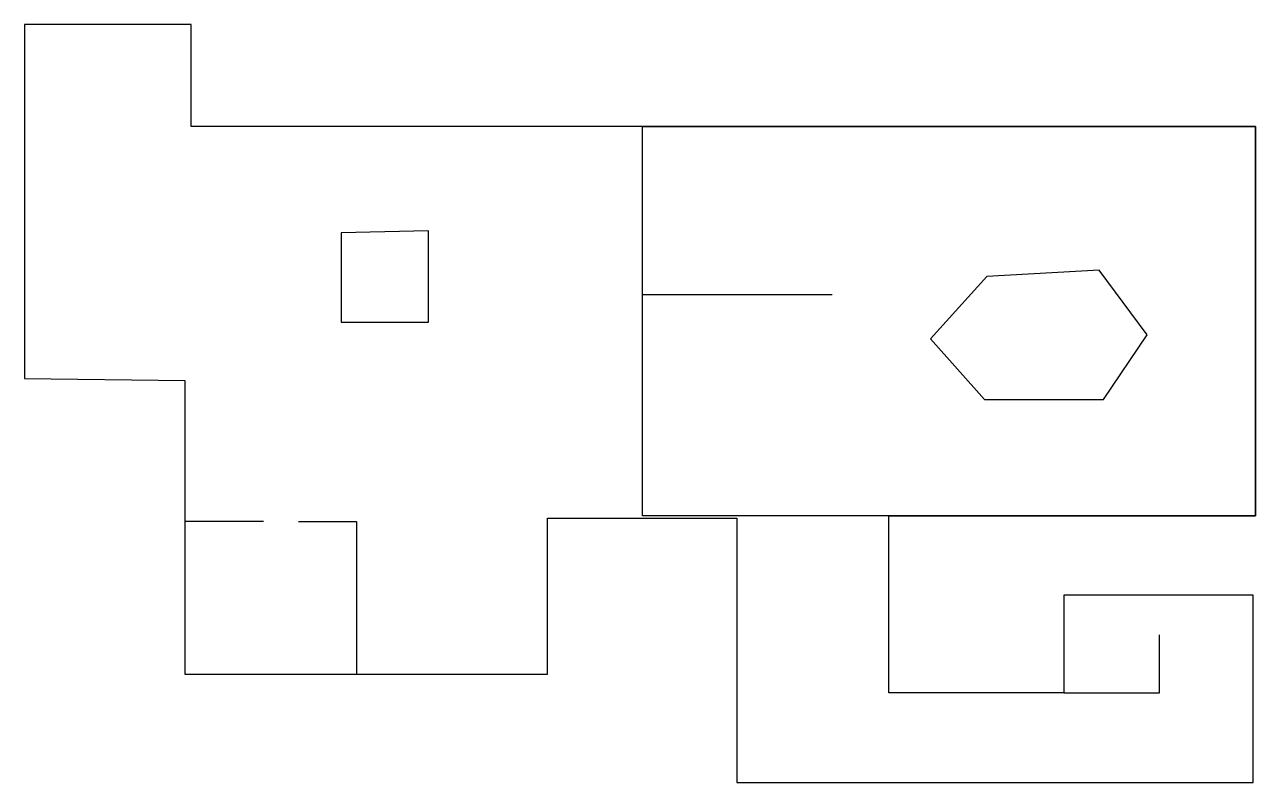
# Model space of a CAD drawing. Header units: millimetres. Extents: x 10 to 345, y 27 to 233.
import ezdxf

# ---------------------------------------------------------------- set-up
doc = ezdxf.new("R2010")
doc.units = ezdxf.units.MM
for name, color, linetype in [('CapaContorn', 7, 'Continuous'), ('CapaHabitacions', 7, 'Continuous'), ('CapaObstacles', 7, 'Continuous'), ('CapaParets', 7, 'Continuous')]:
    doc.layers.add(name, color=color, linetype=linetype)

# ---------------------------------------------------------------- blocks, each defined once
blk = doc.blocks.new('salon')
at = {"layer": 'CapaHabitacions', "color": 1}
blk.add_lwpolyline([(178.51, 205.4), (345.4, 205.4), (345.4, 99.38), (178.51, 99.38)], close=True, dxfattribs=at)

msp = doc.modelspace()

# ---------------------------------------------------------------- linework, layer by layer
at = {"layer": 'CapaContorn'}
msp.add_lwpolyline([(53.87, 136.23), (53.87, 56.29), (152.56, 56.29), (152.56, 98.81), (204.17, 98.81), (204.17, 26.81), (344.84, 26.81), (344.84, 77.84), (293.22, 77.84), (293.22, 51.19), (245.58, 51.19), (245.58, 99.38), (345.4, 99.38), (345.4, 205.4), (55.57, 205.4), (55.57, 233.18), (10.19, 233.18), (10.19, 136.8), (53.87, 136.23)], dxfattribs=at)
at = {"layer": 'CapaObstacles'}
for points in [[(96.41, 176.48), (96.41, 152.11), (120.23, 152.11), (120.23, 177.05), (96.41, 176.48)], [(272.24, 164.58), (256.92, 147.57), (271.67, 131.13), (304, 131.13), (315.91, 148.7), (302.87, 166.28), (272.24, 164.58)]]:
    msp.add_lwpolyline(points, dxfattribs=at)
at = {"layer": 'CapaParets'}
for p, q in [((178.51, 118.07), (178.51, 205.4)), ((230.12, 159.56), (178.51, 159.56)), ((75.29, 97.88), (53.87, 97.88)), ((84.83, 97.88), (100.54, 97.88)), ((100.54, 97.88), (100.54, 56.29)), ((319.31, 51.19), (319.31, 67.04)), ((293.22, 51.19), (319.31, 51.19))]:
    msp.add_line(p, q, dxfattribs=at)

# ---------------------------------------------------------------- block references
at = {"layer": 'CapaObstacles'}
msp.add_blockref('salon', (0, 0), dxfattribs=at)

doc.saveas('drawing.dxf')
